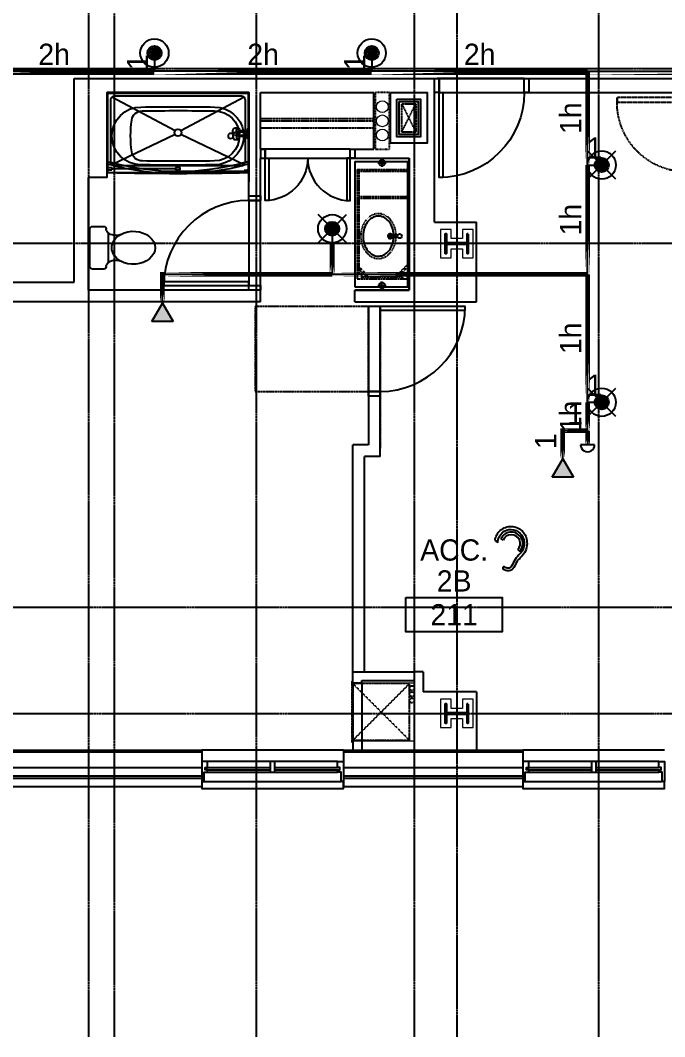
# Model space of a CAD drawing. Header units: inches. Extents: x -6955 to 13123, y -1334 to 3701.
# Drawn here: x 532.8 to 805.6, y 1223.6 to 1654.2 of the extents above; entities that cross this region are included whole.
import ezdxf
from ezdxf.enums import TextEntityAlignment as Align

# ---------------------------------------------------------------- set-up
doc = ezdxf.new("R2010")
doc.units = ezdxf.units.IN
doc.header["$MEASUREMENT"] = 0
for name, pattern in [('CENTER2', [1.125, 0.75, -0.125, 0.125, -0.125]), ('DASHDOT2', [0.5, 0.25, -0.125, 0, -0.125]), ('HIDDEN2', [0.1875, 0.125, -0.0625]), ('PHANTOM2', [1.25, 0.625, -0.125, 0.125, -0.125, 0.125, -0.125])]:
    doc.linetypes.add(name, pattern=pattern)
for name, color, linetype, lineweight in [('A-Detl-Hatch', 1, 'Continuous', 18), ('A-Detl-Wide', 2, 'Continuous', 35), ('S-Detl-Hatch', 1, 'Continuous', 18)]:
    doc.layers.add(name, color=color, linetype=linetype, lineweight=lineweight)
for name, color, linetype in [('A-Door', 7, 'Continuous'), ('A-Door-Head', 8, 'Continuous'), ('A-Eqpm-NIC', 5, 'DASHDOT2'), ('A-Flor-ADA', 8, 'PHANTOM2'), ('A-Flor-Case', 6, 'Continuous'), ('A-Flor-Case-Hidden', 8, 'HIDDEN2'), ('A-Flor-Outline', 4, 'Continuous'), ('A-Flor-Ovhd', 1, 'HIDDEN2'), ('A-Flor-Pfix', 7, 'Continuous'), ('A-Flor-Spcl', 5, 'Continuous'), ('A-Flor-Wall Mtd Fixture', 7, 'Continuous'), ('A-Glaz', 7, 'Continuous'), ('A-Glaz-Sill', 8, 'Continuous'), ('A-Grid(SmallScale)', 11, 'CENTER2'), ('A-HVAC', 6, 'HIDDEN2'), ('A-Tag-Rm(Scale)', 7, 'Continuous'), ('A-Wall-Full', 7, 'Continuous'), ('A-Wall-Hatch', 15, 'Continuous'), ('headdn', 7, 'Continuous'), ('PIPEBL', 4, 'Continuous'), ('pipemn', 6, 'Continuous'), ('PIPESPC', 7, 'Continuous'), ('spk-cap', 7, 'Continuous'), ('TIDYPIPE', 7, 'Continuous')]:
    doc.layers.add(name, color=color, linetype=linetype)
doc.layers.add('G-Anno-Nplt', color=140, linetype='Continuous', lineweight=18, plot=False)
doc.styles.add('PIPE', font='PIPE.SHX')

# ---------------------------------------------------------------- blocks, each defined once
blk = doc.blocks.new('EXTERIOR WINDOW')
at = {"layer": 'A-Glaz'}
for p, q in [((3829.83, -10349.67), (3856.33, -10349.67)), ((3858.33, -10349.67), (3884.83, -10349.67)), ((3829.83, -10350.67), (3856.33, -10350.67)), ((3829.83, -10351.67), (3884.83, -10351.67)), ((3858.33, -10350.67), (3884.83, -10350.67))]:
    blk.add_line(p, q, dxfattribs=at)
for points in [[(3829.83, -10349.67), (3829.83, -10347.17), (3827.33, -10347.17), (3827.33, -10355.67), (3828.33, -10355.67), (3828.33, -10351.67), (3829.83, -10351.67), (3829.83, -10350.67), (3828.83, -10350.67), (3828.83, -10349.67), (3829.83, -10349.67)], [(3884.83, -10349.67), (3884.83, -10347.17), (3887.33, -10347.17), (3887.33, -10355.67), (3886.33, -10355.67), (3886.33, -10351.67), (3884.83, -10351.67), (3884.83, -10350.67), (3885.83, -10350.67), (3885.83, -10349.67), (3884.83, -10349.67)]]:
    blk.add_lwpolyline(points, dxfattribs=at)
blk.add_lwpolyline([(3858.33, -10347.17), (3856.33, -10347.17), (3856.33, -10351.67), (3858.33, -10351.67)], close=True, dxfattribs=at)
at = {"layer": 'A-Glaz-Sill'}
for p, q in [((3887.33, -10342.42), (3827.33, -10342.42)), ((3884.83, -10347.17), (3829.83, -10347.17)), ((3828.33, -10355.67), (3886.33, -10355.67))]:
    blk.add_line(p, q, dxfattribs=at)
blk.add_lwpolyline([(3827.33, -10355.67), (3827.33, -10358.67), (3887.33, -10358.67), (3887.33, -10355.67)], dxfattribs=at)
blk = doc.blocks.new('*U18')
at = {"layer": 'A-Detl-Hatch'}
h = blk.add_hatch(dxfattribs=at)
h.set_pattern_fill('ANSI32', color=256, scale=6, style=0)
h.set_pattern_definition([(45, (0, -4.865), (-1.591, 1.591), []), (45, (1.0607, -4.865), (-1.591, 1.591), [])])
edge = h.paths.add_edge_path()
edge.add_line((3.98, -9.73), (3.98, -9.295))
edge.add_line((3.98, -9.295), (0.645, -9.295))
edge.add_arc((0.645, -8.795), 0.5, 180, 270, ccw=False)
edge.add_line((0.145, -8.795), (0.145, -0.935))
edge.add_arc((0.645, -0.935), 0.5, 90, 180, ccw=False)
edge.add_line((0.645, -0.435), (3.98, -0.435))
edge.add_line((3.98, -0.435), (3.98, 0))
edge.add_line((3.98, 0), (-3.98, 0))
edge.add_line((-3.98, 0), (-3.98, -0.435))
edge.add_line((-3.98, -0.435), (-0.645, -0.435))
edge.add_arc((-0.645, -0.935), 0.5, 0, 90, ccw=False)
edge.add_line((-0.145, -0.935), (-0.145, -8.795))
edge.add_arc((-0.645, -8.795), 0.5, -90, 0, ccw=False)
edge.add_line((-0.645, -9.295), (-3.98, -9.295))
edge.add_line((-3.98, -9.295), (-3.98, -9.73))
edge.add_line((-3.98, -9.73), (3.98, -9.73))
at = {"color": 0, "linetype": 'ByBlock'}
blk.add_lwpolyline([(3.98, -9.73), (3.98, -9.295), (0.645, -9.295, -0.4142136), (0.145, -8.795), (0.145, -0.935, -0.4142136), (0.645, -0.435), (3.98, -0.435), (3.98, 0), (-3.98, 0), (-3.98, -0.435), (-0.645, -0.435, -0.4142136), (-0.145, -0.935), (-0.145, -8.795, -0.4142136), (-0.645, -9.295), (-3.98, -9.295), (-3.98, -9.73)], format="xyb", close=True, dxfattribs=at)
blk = doc.blocks.new('W10X33')
at = {"layer": 'S-Detl-Hatch'}
blk.add_lwpolyline([(13773.78, -7310.28), (13773.78, -7305.84), (13769.95, -7305.84), (13769.95, -7300.98), (13773.78, -7300.98), (13773.78, -7296.55), (13761.82, -7296.55), (13761.82, -7300.98), (13765.66, -7300.98), (13765.66, -7305.84), (13761.82, -7305.84), (13761.82, -7310.28)], close=True, dxfattribs=at)
at = {"layer": 'A-Detl-Wide'}
blk.add_blockref('*U18', (13767.8, -7298.55), dxfattribs=at)
blk = doc.blocks.new('shower head')
for p, q in [((0.5, 0.25), (4.48, 0.25)), ((6.04, 1.5), (4.5, 1.5)), ((0.5, -0.25), (4.48, -0.25)), ((6.02, -1.5), (4.49, -1.5))]:
    blk.add_line(p, q)
blk.add_lwpolyline([(0, -1.12), (0.5, -1.12), (0.5, 1.12), (0, 1.12)], close=True)
at = {"extrusion": (0, 0, -1)}
for centre, start_param, end_param in [((4.5, 0), 4.878708, 10.826996), ((6.02, 0), 6.265998, 9.430839)]:
    blk.add_ellipse(centre, major_axis=(0, 1.5), ratio=0.483735, start_param=start_param, end_param=end_param, dxfattribs=at)
blk.add_open_spline([(4.48, 0.25), (4.49, 0.2), (4.49, 0.16), (4.49, 0.11), (4.5, 0.04), (4.5, -0.04), (4.49, -0.11), (4.49, -0.16), (4.49, -0.21), (4.48, -0.25)], degree=3, knots=[7.6339989, 7.6339989, 7.6339989, 7.6339989, 7.7552894, 7.7552894, 7.7552894, 7.9540134, 7.9540134, 7.9540134, 8.074038, 8.074038, 8.074038, 8.074038])
blk = doc.blocks.new('shower door')
at = {"layer": 'A-Flor-Case'}
for p, q in [((-31, -1), (-31, 0)), ((-29, 0), (-31, 0)), ((-29, -1), (-29, 0)), ((0, 0), (-2, 0)), ((-2, 0), (-2, -1)), ((-59.99, -1.26), (-57.99, -1.26)), ((-59.99, -2.26), (-57.99, -2.26)), ((-57.99, -2.26), (-57.99, -1.26)), ((-57.99, -1.76), (-31, -1.76)), ((-29, -1), (-31, -1)), ((-31, -1.26), (-29, -1.26)), ((-31, -2.26), (-31, -1.26)), ((-31, -2.26), (-29, -2.26)), ((-2, -0.5), (-29, -0.5)), ((-29, -1.26), (-29, -2.26)), ((0, -1), (-2, -1)), ((-2, -1), (0, -1))]:
    blk.add_line(p, q, dxfattribs=at)
blk = doc.blocks.new('30x34 shower')
at = {"layer": 'A-Flor-Pfix'}
for p, q in [((0, -34), (0, 0)), ((60, 0), (0, 0)), ((60, -34), (60, 0)), ((1.5, -3), (1.5, -29.5)), ((28.75, -16.18), (1.94, -1.94)), ((57, -1.5), (3, -1.5)), ((58.06, -1.94), (31.25, -16.18)), ((58.5, -3), (58.5, -29.5)), ((28.75, -17.82), (1.94, -30.56)), ((58.06, -30.56), (31.25, -17.82)), ((60, -34), (0, -34)), ((57, -31), (3, -31))]:
    blk.add_line(p, q, dxfattribs=at)
blk.add_circle((30, -17), 1.5, dxfattribs=at)
for centre, start, end in [((3, -3), 90, 180), ((57, -3), 0, 90), ((3, -29.5), 180, 270), ((57, -29.5), 270, 0)]:
    blk.add_arc(centre, 1.5, start, end, dxfattribs=at)
at = {"xscale": -1, "rotation": 179.9999999999999}
blk.add_blockref('shower door', (60, -34), dxfattribs=at)
at = {"layer": 'A-Flor-Pfix', "rotation": 180.0000000001253}
blk.add_blockref('shower head', (60, -16.5), dxfattribs=at)
blk = doc.blocks.new('Single 12x6 HVAC Shaft')
at = {"layer": 'A-Flor-Outline'}
blk.add_lwpolyline([(3.75, 17.75), (11.75, 17.75), (11.75, 3.75), (3.75, 3.75)], close=True, dxfattribs=at)
at = {"layer": 'A-HVAC'}
for p, q in [((4.75, 16.75), (10.75, 4.75)), ((4.75, 4.75), (10.75, 16.75))]:
    blk.add_line(p, q, dxfattribs=at)
blk.add_lwpolyline([(4.75, 16.75), (10.75, 16.75), (10.75, 4.75), (4.75, 4.75)], close=True, dxfattribs=at)
at = {"layer": 'A-Wall-Full'}
for points in [[(0, 21.5), (15.5, 21.5), (15.5, 0), (0, 0)], [(2.75, 18.75), (12.75, 18.75), (12.75, 2.75), (2.75, 2.75)]]:
    blk.add_lwpolyline(points, close=True, dxfattribs=at)
blk = doc.blocks.new('Plumbing Chase')
at = {"layer": 'A-Flor-Outline', "linetype": 'HIDDEN2', "ltscale": 0.5}
blk.add_lwpolyline([(0.625, 0), (6.625, 0), (6.625, 24), (0.625, 24)], close=True, dxfattribs=at)
at = {"layer": 'G-Anno-Nplt'}
for centre in [(3.625, 18), (3.625, 12), (3.625, 6)]:
    blk.add_circle(centre, 2.5, dxfattribs=at)
blk = doc.blocks.new('HVAC UNIT NICHE')
at = {"layer": 'A-Door-Head'}
blk.add_lwpolyline([(4, 0), (28.5, 0), (28.5, -3.75), (4, -3.75)], close=True, dxfattribs=at)
at = {"layer": 'A-HVAC'}
for p, q in [((4.25, 0), (28.25, -24)), ((4.25, -24), (28.25, 0))]:
    blk.add_line(p, q, dxfattribs=at)
for points in [[(3.25, 0), (29.25, 0), (29.25, 0.5), (3.25, 0.5)], [(4.25, -24), (28.25, -24), (28.25, 0), (4.25, 0)]]:
    blk.add_lwpolyline(points, close=True, dxfattribs=at)
for centre in [(21.13, -25), (23.75, -25), (26.36, -25)]:
    blk.add_circle(centre, 1, dxfattribs=at)
at = {"layer": 'A-Wall-Full'}
for p, q in [((4, 0), (0, 0)), ((4, -3.75), (4, 0)), ((28.5, 0), (33.25, 0)), ((28.5, -3.75), (28.5, 0)), ((33.25, 0), (33.25, -26)), ((4, -3.75), (0, -3.75)), ((28.5, -3.75), (29.5, -3.75)), ((29.5, -3.75), (29.5, -26))]:
    blk.add_line(p, q, dxfattribs=at)
at = {"layer": 'G-Anno-Nplt'}
blk.add_lwpolyline([(4, 0), (4, -26), (28.5, -26), (28.5, 0)], close=True, dxfattribs=at)
blk = doc.blocks.new('36in door')
blk.add_lwpolyline([(-1.5, -36), (0, -36), (0, 0), (-1.5, 0)], close=True)
blk.add_arc((0, 0), 36, 180, 270)
blk = doc.blocks.new('refrigerator')
blk.add_line((-30.125, 0), (-30.125, -29.5))
for points in [[(-32.125, -29.5), (0, -29.5), (0, 0), (-32.125, 0)], [(-34.125, -3.75), (-32.125, -3.75), (-32.125, -2.25), (-34.125, -2.25)], [(-59.625, -31.5), (-59.625, -29.5), (-30.125, -29.5), (-30.125, -31.5)]]:
    blk.add_lwpolyline(points, close=True)
blk.add_arc((-30.125, -29.5), 29.5, 90, 183.88744)
blk = doc.blocks.new('fridge cubby')
at = {"layer": 'A-Flor-Case'}
for p, q in [((-31, -31.5), (0, -31.5)), ((-31, -31.5), (-31, -34.5)), ((-30.25, -31.5), (-30.25, -34.5)), ((-30.25, -32.25), (0, -32.25))]:
    blk.add_line(p, q, dxfattribs=at)
at = {"layer": 'A-Flor-Ovhd'}
blk.add_line((-31, -31.5), (-31, 0.125), dxfattribs=at)
at = {"layer": 'A-Eqpm-NIC'}
blk.add_blockref('refrigerator', (-2, -0.875), dxfattribs=at)
blk = doc.blocks.new('Rm Tag')
blk.add_lwpolyline([(-0.2124, 0.0759), (0.2124, 0.0759), (0.2124, -0.0759), (-0.2124, -0.0759)], close=True)
for p in [(0, 0.2858), (0, 0.1493), (0, 0)]:
    blk.add_attdef('XXX', text='', height=0.0938).set_placement(p, align=Align.MIDDLE_CENTER)
blk = doc.blocks.new('HI Symbol')
for p, q in [((-3.27, 0.7), (-4.19, 1.28)), ((3, -3.29), (3.79, -4.02))]:
    blk.add_line(p, q)
for points in [[(-6.63, 0.65, -0.182935), (-4.44, 4.8, -0.200247), (0.29, 6.53, -0.195072), (4.92, 4.47, -0.193072), (6.86, 0.03, -0.217394), (4.81, -5.88, 0.008253), (2.76, -8.08, 0.005655), (1.37, -10.89, -0.460511), (-3.3, -11.51, -0.33814)], [(-6.63, 0.65), (-5.5, -0.07, -0.195256), (-3.58, 3.85, -0.201114), (0.24, 5.25, -0.195703), (4.01, 3.58, -0.179051), (5.66, -0.07, -0.224659), (4.03, -4.95, 0.096678), (1.84, -7.53, 0.036089), (0.34, -10.32, -0.47152), (-2.7, -10.57, 0.661656), (-3.25, -11.51, -2.553875)]]:
    blk.add_lwpolyline(points, format="xyb")
for radius, end in [(4.85, 155.5899), (3.77, 157.8484)]:
    blk.add_arc((0.23, -0.73), radius, 317.2822, end)
blk = doc.blocks.new('shower curtain rod')
for p, q in [((-59.75, 0), (-60, 0)), ((-59.75, -2.5), (-59.75, 0)), ((-0.25, 0), (0, 0)), ((-0.25, -2.5), (-0.25, 0)), ((-59.75, -2.5), (-60, -2.5)), ((-59.75, -0.75), (-58.86, -0.75)), ((-59.75, -1.75), (-59, -1.75)), ((-0.25, -0.75), (-1.14, -0.75)), ((-0.25, -1.75), (-1, -1.75)), ((-0.25, -2.5), (0, -2.5))]:
    blk.add_line(p, q)
for centre, radius, start, end in [((-30, 101.37), 107.12, 254.2934, 285.7066), ((-30, 101.34), 106.09, 254.2167, 285.7833)]:
    blk.add_arc(centre, radius, start, end)
blk = doc.blocks.new('tub plan')
for p, q in [((0.12, -32.25), (0.12, -0.31)), ((59.44, -0.12), (0.31, -0.12)), ((59.63, -32.25), (59.63, -0.31)), ((2.25, -16.5), (2.25, -20)), ((-0.07, -33.87), (59.81, -33.87)), ((0.19, -33.86), (0.19, -32.36)), ((59.56, -33.86), (59.56, -32.36))]:
    blk.add_line(p, q)
blk.add_circle((7.62, -18.25), 1.09)
for centre, radius, start, end in [((0.31, -0.31), 0.188, 90, 180), ((59.44, -0.31), 0.188, 0, 90), ((14.37, -18.25), 12.25, 90, 171.7868), ((14.5, -18.25), 10.59, 90, 180), ((30, -982.48), 976.6, 89.08325, 90.91675), ((29.77, -940.73), 933.2, 89.06218, 90.93782), ((45.05, -12.16), 4.5, 8.0478, 90), ((45.62, -18.25), 12.25, 270, 90), ((1.97, -18.25), 48, 351.9522, 8.0478), ((14.37, -18.25), 12.25, 188.2132, 270), ((14.5, -18.25), 10.59, 180, 270), ((45.05, -24.34), 4.5, 270, 351.9522), ((29.77, 904.23), 933.2, 269.06218, 270.93782), ((0.25, -32.25), 0.13, 180, 241.143), ((0.25, -33.69), 0.13, 246.6399, 270), ((29.87, 1136.13), 1170.38, 268.54955, 271.45045), ((30, 945.98), 976.6, 269.08325, 270.91675), ((59.5, -32.25), 0.13, 298.857, 0), ((59.81, -33.81), 0.06, 270, 0)]:
    blk.add_arc(centre, radius, start, end)
at = {"layer": 'A-Flor-Pfix'}
blk.add_blockref('shower head', (-0.07, -18.25), dxfattribs=at)
at = {"layer": 'A-Flor-Spcl'}
blk.add_blockref('shower curtain rod', (59.87, -28.62), dxfattribs=at)
blk = doc.blocks.new('Toiliet American Std Cadet Pro')
for p, q in [((5.84, 9.06), (1, 9.06)), ((0, 8.06), (0, -8.06)), ((6.84, 7.9), (6.84, 8.06)), ((7.53, 6.52), (7, 7.36)), ((7.69, -5.98), (7.69, 5.98)), ((6.84, -8.06), (6.84, -7.9)), ((7, -7.36), (7.53, -6.52)), ((1, -9.06), (5.84, -9.06))]:
    blk.add_line(p, q)
for centre, radius, start, end in [((1, 8.06), 1, 90, 180), ((5.84, 8.06), 1, 0, 90), ((7.84, 7.9), 1, 180, 212.4157), ((6.69, 5.98), 1, 0, 32.4157), ((10.89, 10.1), 4.91, 226.8784, 295.5831), ((1, -8.06), 1, 180, 270), ((5.84, -8.06), 1, 270, 0), ((7.84, -7.9), 1, 147.5844, 180), ((10.89, -10.1), 4.91, 64.417, 133.1217), ((6.69, -5.98), 1, 327.5844, 0)]:
    blk.add_arc(centre, radius, start, end)
for start_param, end_param in [(2.197169, 4.086017), (4.086017, 8.480354)]:
    blk.add_ellipse((18.39, 0), major_axis=(9.17, 0), ratio=0.762999, start_param=start_param, end_param=end_param)
blk = doc.blocks.new('sink1915rear')
for p, q in [((-0.37, -1.9), (-0.37, -5.29)), ((-0.12, -1.97), (-0.12, -4.54)), ((0.13, -1.97), (0.13, -4.54)), ((0.38, -1.9), (0.38, -5.29)), ((0.38, -5.29), (-0.37, -5.29)), ((0.13, -4.54), (-0.12, -4.54))]:
    blk.add_line(p, q)
blk.add_circle((0, -1.04), 0.938)
for start, end in [(112.0243, 67.9757), (138.5829, 221.4171), (264.1135, 275.8865), (318.587, 41.413)]:
    blk.add_arc((0, -5.04), 1, start, end)
blk.add_open_spline([(-0.75, -3.54), (-1.37, -3.58), (-1.99, -3.68), (-3.59, -4.07), (-4.53, -4.46), (-6.15, -5.47), (-6.84, -6.09), (-7.86, -7.44), (-8.21, -8.17), (-8.46, -9.28), (-8.5, -9.65), (-8.5, -10.01), (-8.5, -10.59), (-8.4, -11.17), (-7.93, -12.47), (-7.49, -13.18), (-6.28, -14.46), (-5.51, -15.02), (-3.75, -15.9), (-2.76, -16.21), (-0.69, -16.54), (0.38, -16.56), (2.47, -16.29), (3.47, -16), (5.27, -15.17), (6.07, -14.63), (7.34, -13.38), (7.81, -12.68), (8.41, -11.21), (8.54, -10.45), (8.44, -8.94), (8.22, -8.19), (7.42, -6.76), (6.85, -6.1), (5.41, -4.95), (4.55, -4.47), (2.7, -3.81), (1.74, -3.61), (0.75, -3.54)], degree=3, knots=[4.798605, 4.798605, 4.798605, 4.798605, 5.014176, 5.014176, 5.378501, 5.378501, 5.742827, 5.742827, 6.107152, 6.107152, 6.283185, 6.283185, 6.283185, 6.561131, 6.561131, 6.925457, 6.925457, 7.289782, 7.289782, 7.654107, 7.654107, 8.018433, 8.018433, 8.382758, 8.382758, 8.747084, 8.747084, 9.111409, 9.111409, 9.475734, 9.475734, 9.84006, 9.84006, 10.204385, 10.204385, 10.56871, 10.56871, 10.909356, 10.909356, 10.909356, 10.909356])
at = {"layer": 'A-Flor-Case-Hidden', "linetype": 'HIDDEN2', "ltscale": 0.25}
blk.add_ellipse((0, -10.01), major_axis=(-9.5, 0), ratio=0.789474, start_param=4.791408, end_param=10.916548, dxfattribs=at)
blk = doc.blocks.new('wall sconce')
for p, q in [((0, 0), (3.75, 0)), ((2, -1.75), (2, 1.75))]:
    blk.add_line(p, q)
blk.add_circle((2, 0), 1.25)
blk = doc.blocks.new('41in Std Vanity')
at = {"layer": 'A-Flor-Case'}
for p, q in [((23, 54.5), (0, 54.5)), ((0.75, 1.5), (0.75, 54.5)), ((23, 1.5), (23, 54.5)), ((23, 1.5), (0, 1.5))]:
    blk.add_line(p, q, dxfattribs=at)
at = {"layer": 'A-Flor-Case-Hidden'}
for p, q in [((22, 51.12), (0.75, 51.12)), ((4.83, 50.38), (0.75, 46.3)), ((5.89, 50.38), (0.75, 45.24)), ((20, 50.38), (2.75, 50.38)), ((16.86, 50.38), (21.25, 45.99)), ((17.92, 50.38), (21.25, 47.05)), ((21.25, 4.88), (21.25, 49.12)), ((22, 4.88), (22, 51.12)), ((21.25, 17), (0.75, 17)), ((21.25, 16.25), (0.75, 16.25)), ((21.25, 5.62), (0.75, 5.62)), ((22, 4.88), (0.75, 4.88))]:
    blk.add_line(p, q, dxfattribs=at)
for points in [[(0.75, 49.12), (2.75, 49.12), (2.75, 51.12), (0.75, 51.12)], [(20, 49.12), (22, 49.12), (22, 51.12), (20, 51.12)]]:
    blk.add_lwpolyline(points, close=True, dxfattribs=at)
at = {"layer": 'A-Wall-Full'}
for p, q in [((0, 0), (0, 56)), ((0, 56), (23, 56)), ((23, 0), (0, 0))]:
    blk.add_line(p, q, dxfattribs=at)
at = {"layer": 'A-Flor-Pfix', "rotation": 90}
blk.add_blockref('sink1915rear', (2.99, 33.06), dxfattribs=at)
at = {"layer": 'A-Flor-Wall Mtd Fixture', "xscale": -1, "rotation": 90}
blk.add_blockref('wall sconce', (11.5, 56), dxfattribs=at)
at = {"layer": 'A-Flor-Wall Mtd Fixture', "rotation": 90}
blk.add_blockref('wall sconce', (11.5, 0), dxfattribs=at)
blk = doc.blocks.new('18in door')
blk.add_lwpolyline([(0, 0), (1.5, 0), (1.5, 18), (0, 18)], close=True)
blk.add_arc((0, 0), 18, 0, 90)
blk = doc.blocks.new('side2')
for p, q in [((0, 0), (7.79, 4.5)), ((7.79, 4.5), (7.79, -4.5)), ((7.79, -4.5), (0, 0))]:
    blk.add_line(p, q)
blk.add_solid([(7.79, -4.5), (0, 0), (7.79, 4.5)])
blk = doc.blocks.new('dpend2')
for p, q in [((-6, -6), (6, 6)), ((6, -6), (-6, 6))]:
    blk.add_line(p, q)
for radius in [6, 3]:
    blk.add_circle((0, 0), radius)
for points in [[(0, 0), (-3, 0), (-2.08, 2.07)], [(0, 0), (-3, 0), (-2.08, -2.07)], [(0, 0), (0, 3), (-2.12, 2.14)], [(0, 0), (0, -3), (-2.12, -2.14)], [(0, 0), (0, 3), (2.12, 2.14)], [(0, 0), (3, 0), (2.08, 2.07)], [(0, 0), (3, 0), (2.08, -2.07)], [(0, 0), (0, -3), (2.12, -2.14)]]:
    blk.add_solid(points)
blk = doc.blocks.new('dpend1')
for radius in [6, 3]:
    blk.add_circle((0, 0), radius)
for points in [[(0.01, 2.97), (-2.53, -1.59), (-2.62, 1.36)], [(0.01, 2.97), (-2.49, -1.59), (2.52, -1.59)], [(2.52, -1.59), (0.01, 2.97), (2.6, 1.47)], [(2.52, -1.59), (-2.53, -1.59), (0.01, -2.98)]]:
    blk.add_solid(points)
blk = doc.blocks.new('PIPESPC')
at = {"layer": 'PIPESPC', "style": 'PIPE', "width": 0.9}
blk.add_attdef('SIZE', text='', height=9, dxfattribs=at).set_placement((0, 4.02), align=Align.CENTER)
at = {"layer": 'PIPESPC', "style": 'PIPE', "flags": 1}
blk.add_attdef('SCHED', (25.3, 3.89), '', height=9, dxfattribs=at)
blk = doc.blocks.new('CAP')
blk.add_line((0, 3), (0, -3))
blk.add_arc((0, 0), 3, 270, 90)

msp = doc.modelspace()

# ---------------------------------------------------------------- linework, layer by layer
at = {"layer": 'A-Door'}
for points in [[(708.1226, 1629.5773), (710.1226, 1629.5773), (710.1226, 1623.5773), (708.1226, 1623.5773)], [(746.1226, 1629.5773), (748.1226, 1629.5773), (748.1226, 1623.5773), (746.1226, 1623.5773)], [(636.4666, 1595.8273), (636.4666, 1599.5773), (634.4666, 1599.5773), (634.4666, 1595.8273)], [(672.4666, 1595.8273), (672.4666, 1599.5773), (674.4666, 1599.5773), (674.4666, 1595.8273)], [(634.4066, 1579.8273), (634.4066, 1577.8273), (629.5316, 1577.8273), (629.5316, 1579.8273)], [(634.4066, 1541.8273), (634.4066, 1539.8273), (629.5316, 1539.8273), (629.5316, 1541.8273)], [(680.2476, 1494.9523), (680.2476, 1496.9523), (685.1226, 1496.9523), (685.1226, 1494.9523)]]:
    msp.add_lwpolyline(points, close=True, dxfattribs=at)
at = {"layer": 'A-Door-Head'}
for points in [[(746.1226, 1629.5773), (710.1226, 1629.5773), (710.1226, 1623.5773), (746.1226, 1623.5773)], [(672.4666, 1595.8273), (672.4666, 1599.5773), (636.4666, 1599.5773), (636.4666, 1595.8273)], [(634.4066, 1541.8273), (634.4066, 1577.8273), (629.5316, 1577.8273), (629.5316, 1541.8273)], [(680.2476, 1532.9523), (680.2476, 1496.9523), (685.1226, 1496.9523), (685.1226, 1532.9523)]]:
    msp.add_lwpolyline(points, close=True, dxfattribs=at)
at = {"layer": 'A-Flor-ADA', "linetype": 'HIDDEN2'}
msp.add_line((685.1226, 1532.9523), (685.1226, 1472.9523), dxfattribs=at)
msp.add_lwpolyline([(632.2476, 1532.9523), (632.2476, 1496.9523), (680.2476, 1496.9523), (680.2476, 1532.9523)], close=True, dxfattribs=at)
at = {"layer": 'A-Flor-Ovhd'}
for p, q in [((634.4666, 1612.5773), (682.4666, 1612.5773)), ((634.4666, 1611.5773), (682.4666, 1611.5773)), ((634.4666, 1608.5773), (682.4666, 1608.5773))]:
    msp.add_line(p, q, dxfattribs=at)
at = {"layer": 'A-Grid(SmallScale)'}
for p, q in [((561.5897, 3132.3201), (561.5897, 1223.6428)), ((632.5897, 3132.3201), (632.5897, 1223.6428)), ((699.5897, 3132.3201), (699.5897, 1223.6428)), ((777.5897, 3132.3201), (777.5897, 1223.6428)), ((572.5897, 3110.5182), (572.5897, 1223.6428)), ((717.5897, 3110.477), (717.5897, 1223.6428)), ((3801.5897, 1633.5773), (-6.4103, 1633.5773)), ((3801.5897, 1559.5773), (-6.4103, 1559.5773)), ((-6.4103, 1405.5773), (3801.5897, 1405.5773)), ((-6.4103, 1360.5773), (3801.5897, 1360.5773))]:
    msp.add_line(p, q, dxfattribs=at)
at = {"layer": 'A-Wall-Full'}
for p, q in [((555.5916, 1629.5773), (998.0097, 1629.5773)), ((555.5916, 1543.2023), (555.5916, 1629.5773)), ((710.1226, 1629.5773), (709.2409, 1629.5773)), ((710.1226, 1623.5773), (710.1226, 1629.5773)), ((746.1226, 1623.5773), (746.1226, 1629.5773)), ((569.5916, 1623.5773), (629.5316, 1623.5773)), ((569.5916, 1587.5773), (569.5916, 1623.5773)), ((629.5316, 1577.8273), (629.5316, 1623.5773)), ((634.4666, 1623.5773), (682.4666, 1623.5773)), ((634.4666, 1599.5773), (634.4666, 1623.5773)), ((682.4666, 1599.5773), (682.4666, 1623.5773)), ((708.1226, 1568.6823), (708.1226, 1623.5773)), ((710.1226, 1623.5773), (708.1226, 1623.5773)), ((746.1226, 1623.5773), (919.1647, 1623.5773)), ((634.4666, 1599.5773), (636.4666, 1599.5773)), ((636.4666, 1595.8273), (636.4666, 1599.5773)), ((672.4666, 1595.8273), (672.4666, 1599.5773)), ((672.4666, 1599.5773), (674.4666, 1599.5773)), ((672.4666, 1599.5773), (682.4666, 1599.5773)), ((634.4066, 1577.8273), (634.4066, 1595.8273)), ((634.4666, 1595.8273), (636.4666, 1595.8273)), ((672.4066, 1595.8273), (697.4066, 1595.8273)), ((697.4066, 1539.8273), (697.4066, 1595.8273)), ((561.5316, 1587.5773), (561.5316, 1539.8273)), ((569.5916, 1587.5773), (561.5316, 1587.5773)), ((629.5316, 1577.8273), (634.4066, 1577.8273)), ((708.1226, 1568.6823), (725.9547, 1568.6823)), ((725.9547, 1534.9523), (725.9547, 1568.6823)), ((629.5316, 1541.8273), (634.4066, 1541.8273)), ((629.5316, 1539.8273), (629.5316, 1541.8273)), ((634.4066, 1534.9523), (634.4066, 1541.8273)), ((629.5316, 1539.8273), (561.5316, 1539.8273)), ((674.4066, 1534.9523), (674.4066, 1539.8273)), ((674.4066, 1539.8273), (697.4066, 1539.8273)), ((561.5916, 1534.9523), (502.842, 1534.9523)), ((634.4066, 1534.9523), (561.5316, 1534.9523)), ((674.4066, 1534.9523), (697.4066, 1534.9523)), ((685.1226, 1534.9523), (725.9547, 1534.9523)), ((685.1226, 1496.9523), (680.2476, 1496.9523)), ((680.2476, 1496.9523), (680.2476, 1474.3273)), ((685.1226, 1469.4523), (685.1226, 1496.9523)), ((680.2476, 1474.3273), (673.5897, 1474.3273)), ((673.5897, 1378.2023), (673.5897, 1474.3273)), ((685.1226, 1469.4523), (678.4647, 1469.4523)), ((678.4647, 1378.2023), (678.4647, 1469.4523)), ((703.3397, 1378.2023), (699.5897, 1378.2023)), ((703.3397, 1378.2023), (703.3397, 1369.6823)), ((699.5897, 1374.4523), (699.5897, 1344.9523)), ((725.9547, 1369.6823), (703.3397, 1369.6823)), ((725.9547, 1369.6823), (725.9547, 1344.9523)), ((220.9647, 1344.9523), (609.5897, 1344.9523)), ((609.5897, 1344.9523), (609.5897, 1329.5773)), ((669.5897, 1344.9523), (669.5897, 1329.5773)), ((669.5897, 1344.9523), (745.5903, 1344.9523)), ((745.5903, 1344.9523), (745.5903, 1329.5773)), ((205.5897, 1329.5773), (609.5897, 1329.5773)), ((669.5897, 1329.5773), (745.5903, 1329.5773))]:
    msp.add_line(p, q, dxfattribs=at)
for points in [[(569.5316, 1587.5773), (569.5316, 1623.5773), (629.5316, 1623.5773), (629.5316, 1585.8163)], [(501.5916, 1543.2023), (501.5916, 1543.2023), (555.5916, 1543.2023)]]:
    msp.add_lwpolyline(points, dxfattribs=at)
at = {"layer": 'A-Wall-Hatch'}
for p, q in [((220.3397, 1344.3273), (609.5897, 1344.3273)), ((669.5897, 1344.3273), (745.5903, 1344.3273)), ((213.7147, 1337.7023), (609.5897, 1337.7023)), ((669.5897, 1337.7023), (745.5903, 1337.7023)), ((209.2147, 1333.2023), (609.5897, 1333.2023)), ((210.2147, 1334.2023), (609.5897, 1334.2023)), ((669.5897, 1334.2023), (745.5903, 1334.2023)), ((669.5897, 1333.2023), (745.5903, 1333.2023))]:
    msp.add_line(p, q, dxfattribs=at)
at = {"layer": 'PIPEBL'}
for p, q in [((589.5897, 1640.3201), (589.5897, 1632.5773)), ((681.5897, 1640.3201), (681.5897, 1632.5773)), ((772.9401, 1592.8818), (772.9401, 1632.5773)), ((772.9401, 1546.5661), (772.9401, 1592.8818)), ((772.9401, 1592.8818), (778.9401, 1592.8818)), ((664.8288, 1565.8818), (664.8288, 1546.5661)), ((592.9401, 1534.3817), (592.9401, 1546.5661)), ((664.8288, 1546.5661), (592.9401, 1546.5661)), ((772.9401, 1546.5661), (664.8288, 1546.5661)), ((772.9401, 1492.3818), (772.9401, 1546.5661)), ((772.9401, 1480.3817), (772.9401, 1492.3818)), ((772.9401, 1492.3818), (778.9401, 1492.3818)), ((762.4401, 1468.3817), (762.4401, 1480.3817)), ((762.4401, 1480.3817), (772.9401, 1480.3817)), ((772.9401, 1480.3817), (772.9401, 1474.3817))]:
    msp.add_line(p, q, dxfattribs=at)
at = {"layer": 'pipemn'}
for p, q in [((589.5897, 1632.5773), (504.5925, 1632.5773)), ((681.5897, 1632.5773), (589.5897, 1632.5773)), ((772.9401, 1632.5773), (681.5897, 1632.5773)), ((772.9401, 1632.5773), (978.6816, 1632.5773))]:
    msp.add_line(p, q, dxfattribs=at)
at = {"layer": 'TIDYPIPE', "color": 7}
for points, const_width in [([(504.5925, 1632.5773), (589.5897, 1632.5773)], 3), ([(589.5897, 1632.5773), (681.5897, 1632.5773)], 3), ([(681.5897, 1632.5773), (772.9401, 1632.5773)], 3), ([(772.9401, 1632.5773), (978.6816, 1632.5773)], 3), ([(772.9401, 1592.8818), (772.9401, 1632.5773)], 2), ([(772.9401, 1546.5661), (772.9401, 1592.8818)], 2), ([(664.8288, 1546.5661), (664.8288, 1559.8818)], 2), ([(591.9401, 1546.5661), (664.8288, 1546.5661)], 2), ([(592.9401, 1534.3817), (592.9401, 1547.5661)], 2), ([(664.8288, 1546.5661), (772.9401, 1546.5661)], 2), ([(772.9401, 1492.3818), (772.9401, 1546.5661)], 2), ([(772.9401, 1480.3817), (772.9401, 1492.3818)], 2), ([(761.4401, 1480.3817), (772.9401, 1480.3817)], 2), ([(762.4401, 1468.3817), (762.4401, 1481.3817)], 2), ([(772.9401, 1474.3817), (772.9401, 1480.3817)], 2)]:
    msp.add_lwpolyline(points, close=True, dxfattribs=dict(at, const_width=const_width))

# ---------------------------------------------------------------- block references
for name, p in [('30x34 shower', (569.5316, 1623.5773)), ('Plumbing Chase', (682.4331, 1599.5773)), ('Single 12x6 HVAC Shaft', (689.4976, 1602.0773)), ('EXTERIOR WINDOW', (-3217.7393, 11687.3754)), ('EXTERIOR WINDOW', (-3081.7387, 11687.3754))]:
    msp.add_blockref(name, p)
at = {"extrusion": (0, 0, -1), "zscale": -1, "rotation": 180}
msp.add_blockref('fridge cubby', (-847.0397, 1589.0773), dxfattribs=at)
for name, p, rotation in [('41in Std Vanity', (697.4066, 1595.8273), 180), ('W10X33', (-6585.8231, -12208.2235), 90), ('HVAC UNIT NICHE', (673.5897, 1344.9523), 90), ('W10X33', (-6585.8231, -12407.2235), 90)]:
    msp.add_blockref(name, p, dxfattribs=dict(rotation=rotation))
at = {"layer": 'A-Door', "extrusion": (0, 0, -1), "zscale": -1}
msp.add_blockref('36in door', (-710.1226, 1623.5773), dxfattribs=at)
at = {"layer": 'A-Door', "extrusion": (0, 0, -1), "zscale": -1, "rotation": 180}
msp.add_blockref('18in door', (-636.4666, 1595.8273), dxfattribs=at)
at = {"layer": 'A-Door'}
for name, p, rotation in [('18in door', (672.4666, 1595.8273), 180), ('36in door', (629.5316, 1541.8273), 270)]:
    msp.add_blockref(name, p, dxfattribs=dict(at, rotation=rotation))
at = {"layer": 'A-Door', "extrusion": (0, 0, -1), "xscale": -1, "zscale": -1, "rotation": 270}
msp.add_blockref('36in door', (-685.1226, 1532.9523), dxfattribs=at)
at = {"layer": 'A-Flor-Pfix', "extrusion": (0, 0, -1), "zscale": -1}
msp.add_blockref('tub plan', (-629.4647, 1623.4505), dxfattribs=at)
at = {"layer": 'A-Flor-Pfix', "extrusion": (0, 0, -1), "zscale": -0.9999999999999999, "rotation": 180.0000486495078}
msp.add_blockref('Toiliet American Std Cadet Pro', (-562.2816, 1557.8273), dxfattribs=at)
at = {"layer": 'A-Tag-Rm(Scale)'}
msp.add_blockref('HI Symbol', (740.4275, 1433.2421), dxfattribs=at)
ref = msp.add_blockref('Rm Tag', (716.4621, 1402.3677), dxfattribs=dict(at, xscale=96, yscale=96, zscale=96))
ref.add_attrib('XXX', 'ACC.', dxfattribs={"layer": '0', "height": 9}).set_placement((716.4621, 1429.8088), align=Align.MIDDLE_CENTER)
ref.add_attrib('XXX', '2B', dxfattribs={"layer": '0', "height": 9}).set_placement((716.4621, 1416.6986), align=Align.MIDDLE_CENTER)
ref.add_attrib('XXX', '211', dxfattribs={"layer": '0', "height": 9}).set_placement((716.4621, 1402.3677), align=Align.MIDDLE_CENTER)
at = {"layer": 'headdn'}
for name, p in [('dpend1', (589.5897, 1640.3201)), ('dpend1', (681.5897, 1640.3201)), ('dpend2', (778.9401, 1592.8818)), ('dpend2', (664.8288, 1565.8818)), ('dpend2', (778.9401, 1492.3818))]:
    msp.add_blockref(name, p, dxfattribs=at)
at = {"layer": 'headdn', "rotation": 270}
for p in [(592.9401, 1534.3817), (762.4401, 1468.3817)]:
    msp.add_blockref('side2', p, dxfattribs=at)
at = {"layer": 'PIPESPC'}
ref = msp.add_blockref('PIPESPC', (547.0911, 1632.5773), dxfattribs=at)
ref.add_attrib('SIZE', '2h', dxfattribs={"color": 0, "height": 9, "style": 'PIPE'}).set_placement((547.0911, 1632.5773), align=Align.BOTTOM_CENTER)
ref = msp.add_blockref('PIPESPC', (635.5897, 1632.5773), dxfattribs=at)
ref.add_attrib('SIZE', '2h', dxfattribs={"color": 0, "height": 9, "style": 'PIPE'}).set_placement((635.5897, 1632.5773), align=Align.BOTTOM_CENTER)
ref = msp.add_blockref('PIPESPC', (727.2649, 1632.5773), dxfattribs=at)
ref.add_attrib('SIZE', '2h', dxfattribs={"color": 0, "height": 9, "style": 'PIPE'}).set_placement((727.2649, 1632.5773), align=Align.BOTTOM_CENTER)
ref = msp.add_blockref('PIPESPC', (589.5897, 1636.4487), dxfattribs=dict(at, rotation=90))
ref.add_attrib('SIZE', '1', dxfattribs={"color": 0, "height": 9, "rotation": 90, "style": 'PIPE'}).set_placement((589.5897, 1636.4487), align=Align.BOTTOM_CENTER)
ref = msp.add_blockref('PIPESPC', (681.5897, 1636.4487), dxfattribs=dict(at, rotation=90))
ref.add_attrib('SIZE', '1', dxfattribs={"color": 0, "height": 9, "rotation": 90, "style": 'PIPE'}).set_placement((681.5897, 1636.4487), align=Align.BOTTOM_CENTER)
ref = msp.add_blockref('PIPESPC', (772.9401, 1612.7295), dxfattribs=dict(at, rotation=90))
ref.add_attrib('SIZE', '1h', dxfattribs={"color": 0, "height": 9, "rotation": 90, "style": 'PIPE'}).set_placement((772.9401, 1612.7295), align=Align.BOTTOM_CENTER)
ref = msp.add_blockref('PIPESPC', (775.9401, 1592.8818), dxfattribs=at)
ref.add_attrib('SIZE', '1', dxfattribs={"color": 0, "height": 9, "style": 'PIPE'}).set_placement((775.9401, 1592.8818), align=Align.BOTTOM_CENTER)
ref = msp.add_blockref('PIPESPC', (772.9401, 1569.7239), dxfattribs=dict(at, rotation=90))
ref.add_attrib('SIZE', '1h', dxfattribs={"color": 0, "height": 9, "rotation": 90, "style": 'PIPE'}).set_placement((772.9401, 1569.7239), align=Align.BOTTOM_CENTER)
ref = msp.add_blockref('PIPESPC', (772.9401, 1519.4739), dxfattribs=dict(at, rotation=90))
ref.add_attrib('SIZE', '1h', dxfattribs={"color": 0, "height": 9, "rotation": 90, "style": 'PIPE'}).set_placement((772.9401, 1519.4739), align=Align.BOTTOM_CENTER)
ref = msp.add_blockref('PIPESPC', (775.9401, 1492.3818), dxfattribs=at)
ref.add_attrib('SIZE', '1', dxfattribs={"color": 0, "height": 9, "style": 'PIPE'}).set_placement((775.9401, 1492.3818), align=Align.BOTTOM_CENTER)
ref = msp.add_blockref('PIPESPC', (772.9401, 1486.3817), dxfattribs=dict(at, rotation=90.00001543109457))
ref.add_attrib('SIZE', '1h', dxfattribs={"color": 0, "height": 9, "rotation": 90.000015, "style": 'PIPE'}).set_placement((772.9401, 1486.3817), align=Align.BOTTOM_CENTER)
ref = msp.add_blockref('PIPESPC', (767.6901, 1480.3817), dxfattribs=at)
ref.add_attrib('SIZE', '1', dxfattribs={"color": 0, "height": 9, "style": 'PIPE'}).set_placement((767.6901, 1480.3817), align=Align.BOTTOM_CENTER)
ref = msp.add_blockref('PIPESPC', (762.4401, 1475.8817), dxfattribs=dict(at, rotation=90))
ref.add_attrib('SIZE', '1', dxfattribs={"color": 0, "height": 9, "rotation": 90, "style": 'PIPE'}).set_placement((762.4401, 1475.8817), align=Align.BOTTOM_CENTER)
at = {"layer": 'spk-cap', "rotation": 270.0000154311779}
msp.add_blockref('CAP', (772.9401, 1474.3817), dxfattribs=at)

doc.saveas('drawing.dxf')
